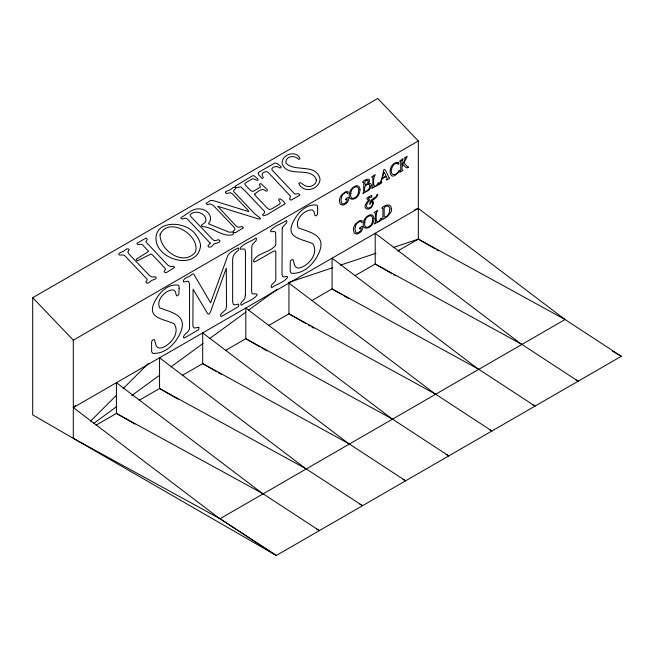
<?xml version="1.0" encoding="UTF-8"?>
<svg xmlns="http://www.w3.org/2000/svg" width="654" height="654" viewBox="0 0 654 654"><rect width="100%" height="100%" fill="white"/><g stroke="black" fill="none" stroke-linecap="round" stroke-linejoin="round"><path stroke-width="0.98" d="M399.406 250.073L397.861 250.94L418.331 239.119L565.056 319.528L621.3 356.299L276.258 555.508L32.7 414.889L32.7 297.701L377.742 98.492L418.331 140.978L418.331 239.119L435.098 248.798M90.579 421.086L116.502 395.229M122.985 388.77L148.196 363.632M218.747 517.903L276.258 555.508L218.747 517.903L73.297 407.589L75.529 405.513M93.841 423.293L116.862 406.461M131.65 395.645L159.601 375.208M171.111 366.788L203.165 343.35M209.746 338.535L245.912 312.089M248.373 310.282L277.149 289.248M414.513 209.803L418.331 208.389L565.056 319.528L220.014 518.736L73.297 438.319L73.297 340.186L418.331 140.978M73.297 407.589L418.331 208.389M96.122 425.141L116.42 413.418L263.145 493.835M139.31 400.207L159.551 388.517L306.276 468.934M182.441 375.306L202.683 363.624L349.408 444.033M225.573 350.405L245.814 338.723L392.531 419.132M268.696 325.504L288.945 313.822L435.662 394.231M311.827 300.603L332.077 288.921L478.793 369.33M354.959 275.702L375.208 264.02L521.925 344.429M288.389 282.544L332.673 267.748M340.366 265.172L375.985 253.27M393.307 247.482L418.331 239.119M436.864 249.812L438.63 250.834M612.479 351.198L621.3 356.299M391.975 273.699L375.208 264.02L375.208 233.29L520.658 343.636M393.733 274.713L395.498 275.735M575.52 379.672L578.169 381.2L521.017 343.832M341.78 294.521L332.077 288.921L332.077 258.191L477.526 368.537M343.546 295.543L348.844 298.6M532.389 404.573L535.037 406.101L477.886 368.733M305.712 323.501L288.945 313.822L288.945 283.092L434.395 393.397L491.906 431.002L489.266 429.474M308.361 325.03L310.127 326.044M311.884 327.065L313.65 328.087M259.932 346.873L245.814 338.723L245.814 307.993L391.264 418.339M261.698 347.887L266.995 350.945M446.134 454.375L448.783 455.903L391.623 418.535M216.801 371.774L202.683 363.624L202.683 332.894L348.132 443.24M218.567 372.788L221.216 374.317M403.003 479.276L405.652 480.804L348.492 443.437M178.084 399.218L159.551 388.517L159.551 357.795L305.009 468.101L362.52 505.706L359.872 504.177M134.953 424.119L116.42 413.418L116.42 382.696L261.878 493.042M316.74 529.078L319.389 530.607L262.229 493.239M32.7 297.701L73.297 340.186M225.573 192.153L225.875 193.134L226.93 193.51L230.371 192.693L232.268 193.698L248.046 210.204L248.643 211.594L213.114 200.549L210.67 200.459L206.035 203.468L207.432 204.759L209.999 203.868L213.106 205.266L234.124 227.273L235.048 229.252L233.143 231.541L233.413 232.342L235.44 232.693L243.476 227.731L241.939 226.505L238.465 227.29L236.388 226.349L217.733 206.296L258.126 218.861L260.251 219.041L260.21 218.068L254.52 213.621L233.756 191.704L233.633 190.535L235.718 188.507L235.473 187.723L234.443 187.175L233.257 187.485L230.396 189.709L226.219 191.352L225.573 192.153M200.582 245.618C197.876 269.816 161.285 261.453 156.412 242.503C151.646 218.763 187.575 220.136 196.478 235.775A23.111 17.38 23.8 0 1 200.157 243.149L200.582 245.618M290.605 196.355L289.46 199.086L290.973 200.181L299.998 195.096L298.837 193.756L295.248 194.042L294.104 193.347L272.121 170.073L271.786 168.936L273.266 167.081L276.838 166.541L280.206 168.078L281.269 167.261L280.574 166.198L277.517 163.721L274.942 162.928L258.363 172.501L258.404 174.454L262.107 178.477L263.317 177.782L262.025 174.602L262.483 173.416C263.979 171.773 266.848 170.817 268.541 172.721L290.605 196.355M316.34 179.776C316.781 183.3 313.323 185.63 310.307 186.39A7.251 5.453 23.8 0 1 304.56 185.458L300.374 182.605L298.69 183.284C303.203 193.952 319.25 189.864 320.059 179.27C316.691 162.691 294.259 172.721 285.904 162.952C285.169 156.028 294.807 154.72 298.543 159.274L299.532 159.2L299.933 158.44C296.074 149.267 280.206 154.908 282.34 164.317C288.406 178.305 310.944 165.773 316.34 179.776M179.131 288.218L178.828 294.382L177.618 295.763L176.482 295.78L175.337 291.529L173.572 289.935C165.536 289.526 155.775 299.99 159.658 307.862C171.716 312.465 187.641 315.146 180.7 332.011C176.171 343.121 165.691 354.231 152.799 353.348L151.638 351.738L151.605 342.107L151.99 340.742L153.159 339.696L154.499 339.679L156.069 345.508A12.083 6.973 -60 0 0 161.285 347.928C170.416 345.287 180.34 333.164 174.209 323.869C164.98 319.046 147.06 318.809 153.894 303.309C158.055 294.014 166.983 283.509 178.19 285.128L178.918 285.896L179.131 288.218M317.73 208.193L317.435 214.357L316.225 215.738L315.089 215.755L313.945 211.504L312.179 209.918C304.143 209.501 294.382 219.973 298.257 227.837C310.315 232.448 326.248 235.121 319.307 251.986C314.778 263.096 304.29 274.206 291.406 273.323L290.245 271.712L290.212 262.082L290.597 260.717L291.758 259.671L293.106 259.654L294.676 265.483A12.083 6.973 -60 0 0 299.892 267.911C309.023 265.262 318.939 253.147 312.816 243.844C303.587 239.021 285.667 238.784 292.502 223.284C296.663 213.997 305.59 203.484 316.798 205.111L317.525 205.871L317.73 208.193M160.083 234.631C159.625 250.425 183.766 267.004 195.399 252.035C200.892 235.497 168.634 215.518 160.083 234.631M398.752 162.568C399.087 164.35 398.384 165.274 397.272 163.279C394.689 162.985 392.743 165.65 391.975 167.833C388.885 176.163 396.332 176.515 399.349 170.383C388.19 187.412 386.236 160.851 398.752 162.568M210.236 243.141L207.907 245.912L208.839 247.204L211.316 246.811L214.128 243.811L218.959 242.471L220.014 240.778L218.583 239.691L214.888 240.754L213.22 240.002L191.05 216.801L190.224 215.714L190.298 214.676C195.342 208.74 208.691 214.389 205.381 222.262L201.277 225.328L202.209 226.603C212.893 226.742 222.082 237.615 232.857 234.639L233.682 233.061L232.546 232.007L229.162 232.195L208.471 223.774C213.94 217.398 207.58 209.37 200.353 208.953C192.57 207.735 187.199 214.487 180.896 217.586L181.117 218.534L182.147 218.992L185.679 218.142L187.396 219.033L210.236 243.141M254.717 194.107L255.06 195.276L267.69 208.487L269.562 209.558L271.77 208.83L279.945 203.893L280.067 202.2L278.629 199.879L279.037 198.922C281.76 198.62 283.681 201.873 285.242 203.729L266.963 214.692L263.399 215.82L262.491 214.643L264.371 213.041L264.518 211.422L245.675 191.516L240.729 186.815L236.519 187.665L235.415 187.183L235.105 186.276L252.166 175.959L253.817 175.607L257.913 178.959L257.978 180.169L257.038 180.349L253.245 178.738L252.076 178.992L245.111 183.169L244.743 183.848L245.52 185.286L251.022 190.87L253.057 191.426L260.431 187.142L259.417 184.273L260.848 183.488L266.987 189.325L267.421 190.289L266.963 191.033L265.851 191.082C262.434 187.028 257.66 191.818 254.717 194.107M371.815 196.086C372.11 198.375 369.085 196.478 368.406 198.767C371.439 200.582 368.488 201.138 367.507 202.879C363.371 210.948 373.704 208.512 372.551 202.299L371.701 201.71C369.919 204.833 368.717 205.977 370.769 200.95C372.183 198.342 375.698 197.868 377.047 195.301C376.737 194.728 377.423 193.412 377.652 194.63C377.162 197.876 373.728 199.2 371.513 201.031C373.728 200.206 373.72 203.672 372.821 204.882C370.238 211.97 361.417 209.394 366.69 202.601A5.207 3.008 -60 0 1 368.537 200.762L366.665 198.187L371.529 195.317L371.815 196.086M339.41 200.435L340.268 204.334L342.712 205.111A8.036 4.643 -60 0 0 345.672 203.737C348.615 202.789 351.026 193.584 345.443 199.339L345.492 199.903L347.209 199.225L346.816 201.702L343.988 203.893L341.985 203.713L340.889 200.296L341.903 195.987L343.088 194.238L345.23 192.693L346.685 192.538L348.042 193.829L348.149 191.687L345.778 191.655L341.829 194.581A6.687 3.859 -60 0 0 340.374 196.96L340.015 197.835A7.766 4.48 -60 0 0 339.41 200.435M353.405 229.391L354.264 233.29L356.708 234.067A8.036 4.643 -60 0 0 359.667 232.693C362.61 231.745 365.022 222.54 359.438 228.295L359.487 228.859L361.204 228.181L360.812 230.658L357.983 232.849L355.98 232.669L354.885 229.252L355.899 224.943L357.084 223.194L359.226 221.641L360.681 221.493L362.038 222.785L362.144 220.643L359.774 220.611L355.825 223.537A6.687 3.859 -60 0 0 354.37 225.916L354.01 226.783A7.766 4.48 -60 0 0 353.405 229.391M359.986 189.611L359.937 190.527A7.701 4.447 -60 0 1 359.209 193.38C357.55 199.944 346.833 202.47 349.653 192.987C349.931 187.968 359.52 181.518 359.986 189.611M373.982 218.567L373.933 219.482A7.701 4.447 -60 0 1 373.205 222.335C371.546 228.9 360.828 231.426 363.649 221.943C363.926 216.924 373.516 210.474 373.982 218.567M350.814 193.47C349.138 202.184 358.425 197.647 358.408 192.268C360.256 182.768 350.675 187.224 350.814 193.47M364.809 222.425C363.133 231.14 372.42 226.603 372.404 221.224C374.252 211.724 364.67 216.18 364.809 222.425M226.488 305.483L225.834 309.62L221.011 313.961L220.521 315.498L221.085 316.618C226.799 313.429 232.726 310.037 238.318 306.644L238.865 305.075L238.473 304.11L234.336 304.854L233.314 304.355L232.644 301.772L232.644 259.712C232.415 255.722 235.285 252.534 238.334 250.368L238.792 249.011L238.318 247.948C233.511 250.269 227.682 252.812 226.644 258.837L210.613 302.827L193.698 274.034L192.325 274.051C189.913 277.337 184.591 276.838 183.218 280.909L183.749 282.038L187.502 281.212L188.622 281.539L189.546 283.901L189.546 326.779C190.396 331.766 184.714 333.188 183.292 336.974L184.003 337.995C188.916 335.666 193.707 332.387 198.571 329.739L199.029 327.278L194.025 328.071L192.889 326.207L193.069 289.223L207.482 313.38L208.242 314.141L209.084 314.051L210.31 312.318L226.309 268.14L226.488 305.483M391.264 208.577C394.248 212.436 379.819 222.728 382.876 218.346L382.974 208.651C383.17 207.416 381.437 209.092 381.969 207.898C384.168 205.078 391.607 202.863 391.264 208.577M245.446 294.872L244.678 298.943L241.138 302.614L240.713 304.233L241.351 305.197C246.329 301.568 253.597 300.055 257.145 294.954L256.769 294.006L252.182 293.777L251.594 291.815L251.798 246.337L252.395 244.604L256.057 240.598L256.499 238.947L256.074 237.974C251.201 241.686 243.721 243.165 240.149 248.144L240.5 249.223L244.073 248.953L244.907 249.46L245.446 251.667L245.446 294.872M282.201 228.663L281.997 274.263L282.602 276.413L283.509 276.863L287.188 276.478L287.547 277.402C283.999 282.503 276.732 284.016 271.753 287.646L271.116 286.681L271.557 285.046L275.203 281.318L275.792 279.65L275.816 251.488L275.293 250.907L274.157 251.005L272.138 251.986L256.515 261.011L253.965 261.992L253.409 260.856C256.744 253.425 268.156 252.714 273.666 247.286L275.457 245.741L275.849 243.574L275.653 232.726L274.811 231.573L270.887 231.679L270.543 230.584C274.124 225.614 281.604 224.126 286.477 220.423L286.902 221.395L286.477 223.014L282.814 226.873L282.201 228.663M369.902 185.989C369.992 189.864 362.063 195.726 364.997 186.603C365.463 184.665 369.821 183.063 369.902 185.989M368.365 181.191C364.229 191.377 363.272 176.727 368.365 181.191M371.358 185.442L370.728 187.755L368.881 190.077L362.79 193.707L363.755 191.794L363.755 182.752C363.943 181.599 362.193 183.128 362.79 181.959C363.894 179.687 371.292 177.103 369.281 181.975C365.897 184.78 372.142 181.967 371.358 185.442M136.294 259.254L136.539 260.218L137.569 260.766L150.96 253.997L152.366 254.79L165.233 268.442L165.527 269.317L164.121 271.402L164.514 272.244L165.544 272.702L166.909 272.26L174.561 267.486L173.719 266.219L170.669 266.619L168.094 265.385L146.316 242.405L145.997 241.473L147.354 239.323L146.104 238.015L136.866 243.345L137.839 244.555L141.231 244.277L142.523 244.817L148.613 251.381L136.294 259.254M389.751 209.975C389.907 212.73 386.964 218.076 384.176 216.826L384.176 207.923C385.615 204.367 390.912 206.043 389.751 209.975M374.17 176.605C372.952 182.752 373.475 191.303 378.323 182.703L378.911 182.752L378.903 184.502L371.734 188.475L372.854 186.398L372.854 177.782L371.562 176.989L375.273 174.659L374.17 176.605M376.729 212.166C375.519 218.313 376.034 226.864 380.881 218.264L381.478 218.305L381.47 220.063L374.292 224.036L375.412 221.951L375.412 213.335L374.121 212.55L377.84 210.22L376.729 212.166M402.055 160.426L401.997 165.65L405.488 158.227L404.581 157.957L407.254 156.273L403.927 163.034L407.638 166.721L408.693 167.048L407.54 167.865L406.281 167.637L403.06 164.775L401.973 167.081L401.973 169.787L402.946 170.375L399.725 172.394L400.73 170.244L400.73 161.644L399.594 161.064L403.126 158.816L402.055 160.426M381.069 181.804L381.838 182.752L379.443 184.215L379.107 183.774C385.329 177.332 381.02 158.922 388.983 177.667C391.771 177.97 383.383 182.106 387.299 178.436L386.391 176.596L382.353 178.403L386.04 175.812L384.151 172.1L381.069 181.804M128.437 250.776L127.824 252.092L129.132 254.234L149.848 275.923L152.292 277.034L155.448 276.732L156.322 278.015L155.456 278.939L151.671 280.509L148.662 282.79L147.305 283.231L146.275 282.781L145.867 281.939L147.207 279.896L146.913 279.029L125.127 256.041L123.59 254.954L119.608 255.085L118.775 254.553L119.159 253.196L123.41 251.283L126.901 248.79L128.707 249.011L129.108 249.869L128.437 250.776"/></g></svg>
